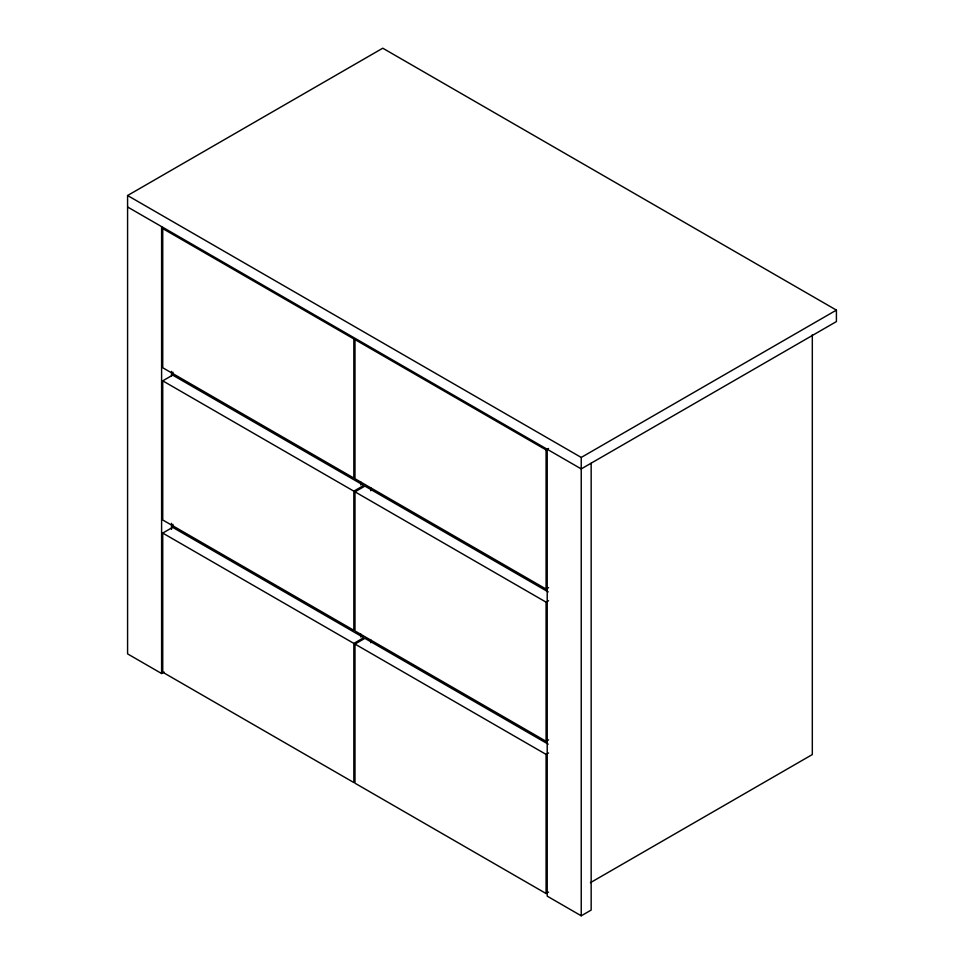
<?xml version="1.0" encoding="UTF-8"?>
<svg xmlns="http://www.w3.org/2000/svg" width="964" height="964" viewBox="0 0 964 964"><rect width="100%" height="100%" fill="white"/><g stroke="black" fill="none" stroke-linecap="round" stroke-linejoin="round"><path stroke-width="1.45" d="M164.085 672.101L161.603 673.523L127.585 653.881L127.585 195.523L382.768 48.2L836.415 310.119L836.415 321.578L581.232 468.902L127.585 206.983M162.735 380.84L172.664 375.104L363.765 485.434L353.848 491.17L162.735 380.84L162.735 519.982L353.848 630.311L353.848 491.17M162.735 533.08L172.664 527.344L363.765 637.674L353.848 643.41L162.735 533.08L162.735 672.221L353.848 782.551L353.848 643.41M548.564 739.87L546.082 741.292L354.981 630.962L354.981 491.821L364.898 486.097L548.203 591.92M548.564 587.63L546.082 589.052L354.981 478.722L354.981 339.581L546.082 449.911L548.564 448.477M127.585 195.523L581.232 457.442L836.415 310.119M548.564 892.11L546.082 893.532L354.981 783.202L354.981 644.06L364.898 638.337L548.203 744.16M354.981 491.821L546.082 602.151L548.564 600.717M354.981 644.06L546.082 754.39L548.564 752.956M590.414 882.675L812.315 754.559L812.315 334.749M547.215 449.26L547.215 896.159L581.232 915.8L591.161 910.076L591.161 463.166M581.232 457.442L581.232 915.8M546.082 449.911L546.082 589.052M546.082 602.151L546.082 741.292M546.082 754.39L546.082 893.532M370.718 487.736L370.718 490.748M370.718 639.722L370.718 642.723M360.789 482.012L360.789 485.025M360.789 633.987L360.789 636.999M172.954 372.176L172.954 375.092M172.954 524.416L172.954 527.332M171.532 371.369L171.532 375.888M171.532 523.344L171.532 529.369M161.603 226.624L161.603 673.523M353.848 338.93L162.735 228.589L162.735 367.742L353.848 478.072L353.848 338.93"/></g></svg>
